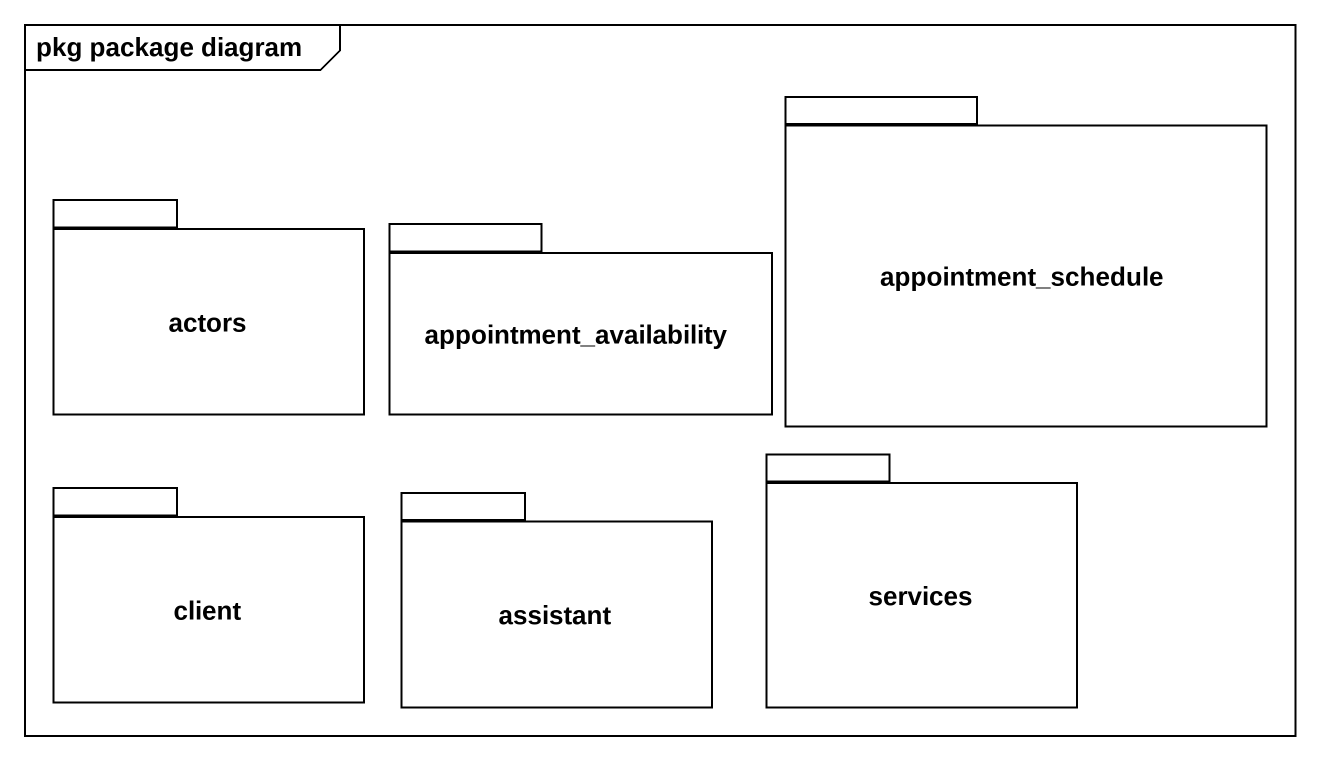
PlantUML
@startuml
mainframe pkg package diagram
package actors {
}
package appointment_schedule {
}
package appointment_availability {
}
package client {
}
package assistant {
}
package services {
}
@enduml
